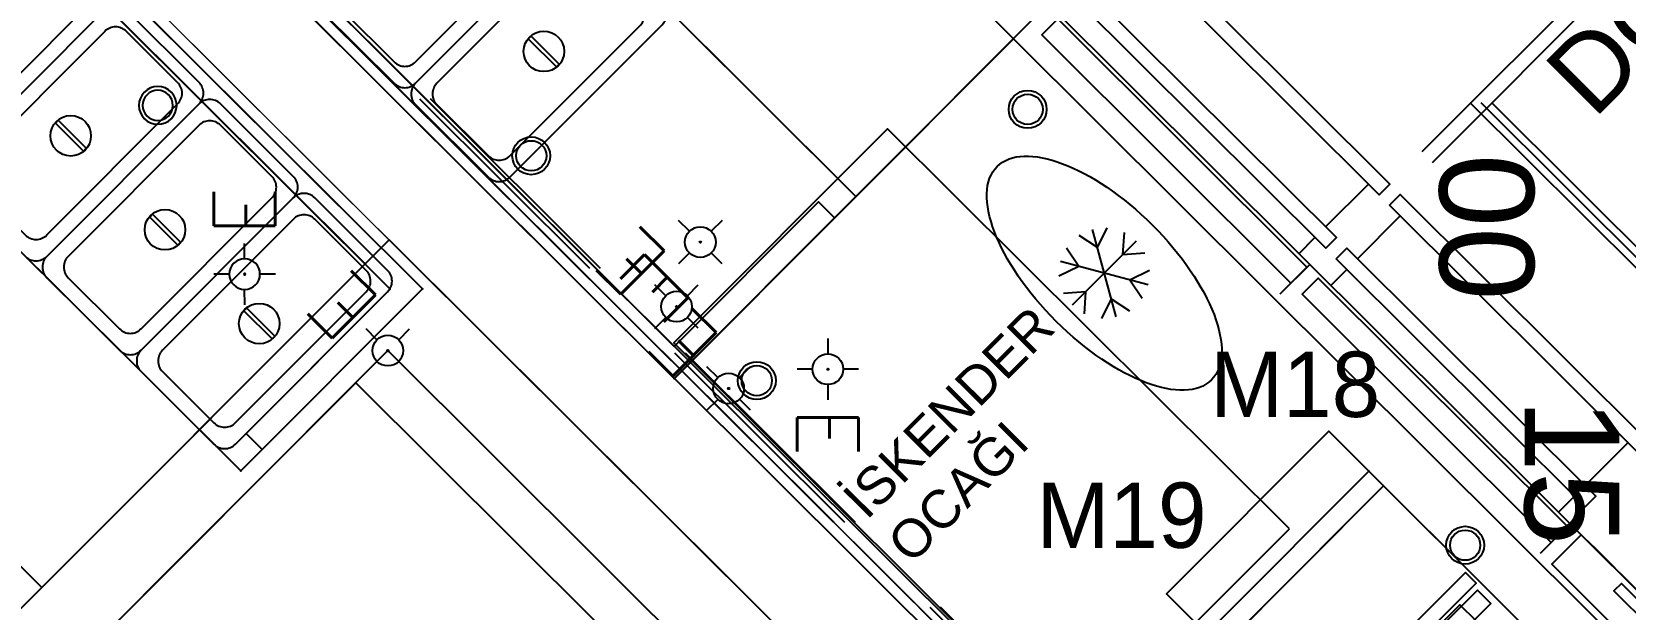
# Model space of a CAD drawing. Header units: millimetres. Extents: x 89237 to 96871, y -22823 to -19192.
# Drawn here: x 90878.7 to 91089.4, y -21213 to -21136.6 of the extents above; entities that cross this region are included whole.
import ezdxf
from ezdxf.enums import TextEntityAlignment as Align

# ---------------------------------------------------------------- set-up
doc = ezdxf.new("R2010")
doc.units = ezdxf.units.MM
doc.header["$LTSCALE"] = 5
doc.linetypes.add('14.022_CEKIRDEKLER_SAFTLAR_+51.00$0$HIDDEN', pattern=[9.525, 6.35, -3.175])
for name, color, linetype in [('200-EquipBlack-3d', 250, 'Continuous'), ('200-EquipBorder-2d', 9, 'Continuous'), ('200-EquipDoors-2d', 252, 'Continuous'), ('200-EquipID-2d', 7, 'Continuous'), ('200-EquipInternal-2d', 252, 'Continuous'), ('200-EquipSteel-3d', 9, 'Continuous'), ('250-ele-2d', 20, 'Continuous')]:
    doc.layers.add(name, color=color, linetype=linetype)
doc.layers.add('200-InsPoint-3D', color=3, linetype='Continuous', plot=False)
doc.layers.add('KALEM0.12', color=220, linetype='Continuous', lineweight=15)
doc.styles.add('ARIAL', font='arial.ttf')
doc.styles.add('ROMANS', font='micross.ttf')
doc.styles.add('SIMPLEX', font='simplex')
doc.styles.add('TAKSİM', font='GOTHIC.TTF', dxfattribs={"height": 20})

# ---------------------------------------------------------------- blocks, each defined once
blk = doc.blocks.new('RUCF16X1C')
at = {"layer": '200-EquipBorder-2d'}
blk.add_lwpolyline([(0, -610), (595, -610), (595, 0), (0, 0)], close=True, dxfattribs=at)
at = {"layer": '200-InsPoint-3D'}
blk.add_point((0, 0), dxfattribs=at)
blk.add_attdef('DISTANG', (0, 0), '', height=1, dxfattribs=at)
at = {"layer": '200-EquipSteel-3d'}
mesh = blk.add_polymesh((6, 3), dxfattribs=at)
for k, corner in enumerate([(595, -610, 820), (595, -610, 770), (595, -610, 770), (0, -610, 820), (0, -610, 770), (0, -610, 770), (0, 0, 820), (0, 0, 770), (0, -610, 770), (595, 0, 820), (595, 0, 770), (595, -610, 770), (595, 0, 820), (595, 0, 820), (595, -610, 820), (0, 0, 820), (0, 0, 820), (0, -610, 820)]):
    mesh.set_mesh_vertex(divmod(k, 3), corner)
mesh = blk.add_polymesh((6, 3), dxfattribs=at)
for k, corner in enumerate([(595, -554, 770), (595, -554, 10), (595, -554, 10), (0, -554, 770), (0, -554, 10), (0, -554, 10), (0, -60, 770), (0, -60, 10), (0, -554, 10), (595, -60, 770), (595, -60, 10), (595, -554, 10), (595, -60, 770), (595, -60, 770), (595, -554, 770), (0, -60, 770), (0, -60, 770), (0, -554, 770)]):
    mesh.set_mesh_vertex(divmod(k, 3), corner)
blk = doc.blocks.new('ECON')
at = {"layer": '250-ele-2d'}
for p, q in [((0, 40.6), (0, 20.3)), ((-40.6, 0), (-20.3, 0)), ((20.3, 0), (40.6, 0)), ((0, -20.3), (0, -40.6))]:
    blk.add_line(p, q, dxfattribs=at)
for radius in [20.3, 1]:
    blk.add_circle((0, 0), radius, dxfattribs=at)
blk.add_point((0, 0), dxfattribs=at)
at = {"layer": '250-ele-2d', "style": 'SIMPLEX', "flags": 8}
blk.add_attdef('E', (50, -40.6), '', height=81, dxfattribs=at)
blk = doc.blocks.new('3E')
at = {"layer": '200-EquipBorder-2d'}
blk.add_lwpolyline([(0, -560), (450, -560), (450, 0), (0, 0)], close=True, dxfattribs=at)
at = {"layer": '200-EquipInternal-2d'}
for points in [[(265, -428), (265, -555.5), (245, -555.5), (245, -428)], [(210, -443.8), (210, -520), (240, -520), (240, -443.8)]]:
    blk.add_lwpolyline(points, dxfattribs=at)
at = {"layer": '200-EquipSteel-3d'}
for points in [[(27.5, -86.5, 850), (422.5, -86.5, 850), (422.5, -560, 850), (27.5, -560, 850)], [(422.5, -560, 850), (422.5, -86.5, 850), (422.5, -86.5, 906), (422.5, -560, 906)], [(422.5, -560, 906), (525, -560, 906), (525, -256.5, 906), (422.5, -256.5, 906)], [(525, -256.5, 906), (525, -256.5, 923), (525, -560, 923), (525, -560, 906)], [(27.5, -560, 906), (422.5, -560, 906), (422.5, -560, 850), (27.5, -560, 850)]]:
    blk.add_3dface(points, dxfattribs=at)
at = {"layer": '200-InsPoint-3D'}
blk.add_point((450, -560), dxfattribs=at)
at = {"layer": '200-EquipSteel-3d'}
mesh = blk.add_polyface(dxfattribs=at)
corners = [(237.5, -30, 942), (237.5, -550, 942), (237.5, -550, 967), (237.5, -30, 967), (212.5, -30, 942), (212.5, -550, 942), (212.5, -550, 967), (212.5, -30, 967)]
mesh.append_faces([[corners[k] for k in face] for face in [(0, 3, 2, 1), (4, 5, 6, 7), (0, 1, 5, 4), (3, 7, 6, 2), (0, 4, 7, 3), (1, 2, 6, 5)]])
blk = doc.blocks.new('attrib')
at = {"layer": '200-EquipID-2d', "style": 'ARIAL'}
blk.add_attdef('POS', text='', height=2.5, dxfattribs=at).set_placement((0, 0, -1), align=Align.MIDDLE)
at = {"layer": '200-EquipID-2d', "style": 'ROMANS', "flags": 1}
for tag, p in [('ZONA', (0, -4.905, -2)), ('EQUIPMENTDATA', (0, -7.89, -2)), ('LONGDESCR', (0, -11.302, -2)), ('EQUIPMENTCONN', (0, -14.714, -2)), ('ACCESSORYDATA', (0, -18.552, -2)), ('ACCESSORYCONN', (0, -21.857, -2))]:
    blk.add_attdef(tag, text='', height=2.5, dxfattribs=at).set_placement(p, align=Align.CENTER)
blk = doc.blocks.new('ice')
at = {"layer": '200-EquipInternal-2d'}
for p, q in [((-30.3, 17.5), (-39.7, 45)), ((0, 35), (-19.1, 56.9)), ((0, -60), (0, 60)), ((0, 35), (19.1, 56.9)), ((30.3, 17.5), (39.7, 45)), ((-52, -30), (52, 30)), ((-52, 30), (52, -30)), ((-30.3, 17.5), (-58.8, 11.9)), ((30.3, 17.5), (58.8, 11.9)), ((-30.3, -17.5), (-58.8, -11.9)), ((-30.3, -17.5), (-39.7, -45)), ((30.3, -17.5), (58.8, -11.9)), ((30.3, -17.5), (39.7, -45)), ((0, -35), (-19.1, -56.9)), ((0, -35), (19.1, -56.9))]:
    blk.add_line(p, q, dxfattribs=at)
blk.add_ellipse((0, 0), major_axis=(-200, 0), ratio=0.45, dxfattribs=at)
blk = doc.blocks.new('HB4CU')
at = {"layer": '200-EquipBlack-3d'}
blk.add_3dface([(92.6, -692.1, 789.3), (160.1, -692.1, 789.3), (160.1, -678, 803.4), (92.6, -678, 803.4)], dxfattribs=at)
at = {"layer": '200-EquipBorder-2d'}
blk.add_lwpolyline([(0, -700), (1238, -700), (1238, 0), (0, 0)], close=True, dxfattribs=at)
at = {"layer": '200-EquipDoors-2d'}
for p, q in [((285.4, -700), (285.4, -730)), ((710.4, -700), (710.4, -730)), ((770, -700), (770, -730)), ((285.4, -750), (285.4, -830)), ((710.4, -750), (710.4, -830)), ((770, -750), (770, -830))]:
    blk.add_line(p, q, dxfattribs=at)
for points in [[(730.4, -730), (730.4, -750), (265.4, -750), (265.4, -730)], [(1215, -730), (1215, -750), (750, -750), (750, -730)], [(730.4, -830), (730.4, -850), (265.4, -850), (265.4, -830)], [(1215, -830), (1215, -850), (750, -850), (750, -830)]]:
    blk.add_lwpolyline(points, close=True, dxfattribs=at)
for points in [[(730.4, -910), (730.4, -1245), (265.4, -1245), (265.4, -910)], [(1215, -910), (1215, -1245), (750, -1245), (750, -910)]]:
    blk.add_lwpolyline(points, dxfattribs=at)
at = {"layer": '200-EquipSteel-3d', "extrusion": (1, 0, 0)}
for p, q in [((264.1, -700, 540), (264.1, -645, 540)), ((264.1, -645, 540), (264.1, -645, 835)), ((264.1, -645, 835), (264.1, -665, 835)), ((264.1, -700, 230), (264.1, -645, 230)), ((264.1, -645, 230), (264.1, -645, 525)), ((264.1, -645, 525), (264.1, -665, 525)), ((750, -700, 540), (750, -645, 540)), ((750, -645, 540), (750, -645, 835)), ((750, -645, 835), (750, -665, 835)), ((750, -700, 230), (750, -645, 230)), ((750, -645, 230), (750, -645, 525)), ((750, -645, 525), (750, -665, 525)), ((264.1, -665, 835), (264.1, -665, 780)), ((264.1, -665, 780), (264.1, -700, 780)), ((264.1, -665, 525), (264.1, -665, 470)), ((264.1, -665, 470), (264.1, -700, 470)), ((750, -665, 835), (750, -665, 780)), ((750, -665, 780), (750, -700, 780)), ((750, -665, 525), (750, -665, 470)), ((750, -665, 470), (750, -700, 470)), ((264.1, -700, 780), (264.1, -700, 540)), ((264.1, -700, 470), (264.1, -700, 230)), ((750, -700, 780), (750, -700, 540)), ((750, -700, 470), (750, -700, 230))]:
    blk.add_line(p, q, dxfattribs=at)
at = {"layer": '200-EquipSteel-3d', "extrusion": (0, -1, 0), "elevation": 700.5}
for points in [[(130.9, 547.8), (170.9, 547.8), (170.9, 557.8), (130.9, 557.8)], [(130.9, 572.8), (170.9, 572.8), (170.9, 582.8), (130.9, 582.8)], [(130.9, 597.8), (170.9, 597.8), (170.9, 607.8), (130.9, 607.8)], [(130.9, 622.8), (170.9, 622.8), (170.9, 632.8), (130.9, 632.8)], [(130.9, 647.8), (170.9, 647.8), (170.9, 657.8), (130.9, 657.8)], [(130.9, 672.8), (170.9, 672.8), (170.9, 682.8), (130.9, 682.8)], [(130.9, 697.8), (170.9, 697.8), (170.9, 707.8), (130.9, 707.8)], [(130.9, 722.8), (170.9, 722.8), (170.9, 732.8), (130.9, 732.8)], [(130.9, 747.8), (170.9, 747.8), (170.9, 757.8), (130.9, 757.8)], [(130.9, 247.7), (170.9, 247.7), (170.9, 257.7), (130.9, 257.7)], [(130.9, 272.7), (170.9, 272.7), (170.9, 282.7), (130.9, 282.7)], [(130.9, 297.7), (170.9, 297.7), (170.9, 307.7), (130.9, 307.7)], [(130.9, 322.7), (170.9, 322.7), (170.9, 332.7), (130.9, 332.7)], [(130.9, 347.7), (170.9, 347.7), (170.9, 357.7), (130.9, 357.7)], [(130.9, 372.7), (170.9, 372.7), (170.9, 382.7), (130.9, 382.7)], [(130.9, 447.7), (170.9, 447.7), (170.9, 457.7), (130.9, 457.7)], [(130.9, 397.7), (170.9, 397.7), (170.9, 407.7), (130.9, 407.7)], [(130.9, 422.7), (170.9, 422.7), (170.9, 432.7), (130.9, 432.7)], [(180.9, 547.8), (220.9, 547.8), (220.9, 557.8), (180.9, 557.8)], [(180.9, 572.8), (220.9, 572.8), (220.9, 582.8), (180.9, 582.8)], [(180.9, 597.8), (220.9, 597.8), (220.9, 607.8), (180.9, 607.8)], [(180.9, 622.8), (220.9, 622.8), (220.9, 632.8), (180.9, 632.8)], [(180.9, 647.8), (220.9, 647.8), (220.9, 657.8), (180.9, 657.8)], [(180.9, 672.8), (220.9, 672.8), (220.9, 682.8), (180.9, 682.8)], [(180.9, 697.8), (220.9, 697.8), (220.9, 707.8), (180.9, 707.8)], [(180.9, 722.8), (220.9, 722.8), (220.9, 732.8), (180.9, 732.8)], [(180.9, 747.8), (220.9, 747.8), (220.9, 757.8), (180.9, 757.8)], [(180.9, 247.7), (220.9, 247.7), (220.9, 257.7), (180.9, 257.7)], [(180.9, 322.7), (220.9, 322.7), (220.9, 332.7), (180.9, 332.7)], [(180.9, 272.7), (220.9, 272.7), (220.9, 282.7), (180.9, 282.7)], [(180.9, 297.7), (220.9, 297.7), (220.9, 307.7), (180.9, 307.7)], [(180.9, 347.7), (220.9, 347.7), (220.9, 357.7), (180.9, 357.7)], [(180.9, 372.7), (220.9, 372.7), (220.9, 382.7), (180.9, 382.7)], [(180.9, 447.7), (220.9, 447.7), (220.9, 457.7), (180.9, 457.7)], [(180.9, 422.7), (220.9, 422.7), (220.9, 432.7), (180.9, 432.7)], [(180.9, 397.7), (220.9, 397.7), (220.9, 407.7), (180.9, 407.7)]]:
    blk.add_lwpolyline(points, close=True, dxfattribs=at)
at = {"layer": '200-EquipSteel-3d'}
for centre, radius in [((1158.8, -75, 100), 25), ((1158.8, -75), 20), ((342, -582, 100), 25), ((342, -582), 20), ((1158.8, -582, 100), 25), ((1158.8, -582), 20)]:
    blk.add_circle(centre, radius, dxfattribs=at)
for points in [[(0, 0, 1000), (0, 0, 850), (1238, 0, 850), (1238, 0, 1000)], [(0, 0, 1000), (1238, 0, 1000), (1238, -30, 1000), (0, -30, 1000)], [(0, 0, 900), (0, 0, 850), (1238, 0, 850), (1238, 0, 900)], [(0, 0, 850), (0, -700, 850), (1238, -700, 850), (1238, 0, 850)], [(1238, 0, 900), (1238, 0, 900), (0, 0, 900)], [(1238, 0, 900), (1238, -700, 900), (0, -700, 900), (0, 0, 900)], [(0, 0, 850), (0, 0, 200), (1238, 0, 200), (1238, 0, 850)], [(0, 0, 200), (0, -635, 200), (1238, -635, 200), (1238, 0, 200)], [(1238, 0, 850), (1238, 0, 850), (0, 0, 850)], [(1238, 0, 850), (1238, -635, 850), (0, -635, 850), (0, 0, 850)], [(1238, 0, 900), (1238, 0, 850), (1238, 0, 900)], [(1238, 0, 850), (1238, -700, 850), (1238, -700, 900), (1238, 0, 900)], [(1238, 0, 850), (1238, 0, 200), (1238, 0, 850)], [(1238, 0, 200), (1238, -635, 200), (1238, -635, 850), (1238, 0, 850)], [(0, -30, 1000), (1238, -30, 1000), (1238, -30, 915), (0, -30, 915)], [(1238, -635, 850), (1238, -635, 200), (0, -635, 200), (0, -635, 850)], [(1238, -635, 200), (1238, -635, 200), (0, -635, 200)], [(10, -645, 835), (10, -645, 230), (243, -645, 230), (243, -645, 835)], [(10, -645, 230), (10, -700, 230), (243, -700, 230), (243, -645, 230)], [(243, -645, 835), (243, -645, 835), (10, -645, 835)], [(243, -645, 835), (243, -700, 780), (10, -700, 780), (10, -645, 835)], [(243, -645, 835), (243, -645, 230), (243, -645, 835)], [(243, -645, 230), (243, -700, 230), (243, -700, 780), (243, -645, 835)], [(264.1, -695, 835), (729.1, -695, 835), (729.1, -665, 835), (264.1, -665, 835)], [(264.1, -695, 525), (729.1, -695, 525), (729.1, -665, 525), (264.1, -665, 525)], [(750, -695, 835), (1215, -695, 835), (1215, -665, 835), (750, -665, 835)], [(750, -695, 525), (1215, -695, 525), (1215, -665, 525), (750, -665, 525)], [(264.1, -695, 805), (729.1, -695, 805), (729.1, -695, 835), (264.1, -695, 835)], [(264.1, -695, 495), (729.1, -695, 495), (729.1, -695, 525), (264.1, -695, 525)], [(750, -695, 805), (1215, -695, 805), (1215, -695, 835), (750, -695, 835)], [(750, -695, 495), (1215, -695, 495), (1215, -695, 525), (750, -695, 525)], [(1238, -700, 900), (1238, -700, 850), (0, -700, 850), (0, -700, 900)], [(1238, -700, 850), (1238, -700, 850), (0, -700, 850)], [(243, -700, 780), (243, -700, 230), (10, -700, 230), (10, -700, 780)], [(243, -700, 230), (243, -700, 230), (10, -700, 230)]]:
    blk.add_3dface(points, dxfattribs=at)
at = {"layer": '200-EquipSteel-3d', "invisible_edges": 15}
for points in [[(1238, 0, 900), (1238, 0, 1000), (1238, -30, 1000), (1238, -30, 900)], [(264.1, -700, 780), (264.1, -700, 540), (264.1, -645, 540), (264.1, -645, 780)], [(264.1, -645, 835), (264.1, -665, 835), (264.1, -665, 780), (264.1, -645, 780)], [(264.1, -645, 525), (264.1, -665, 525), (264.1, -665, 470), (264.1, -645, 470)], [(264.1, -700, 470), (264.1, -700, 230), (264.1, -645, 230), (264.1, -645, 470)], [(729.1, -645, 835), (729.1, -665, 835), (729.1, -665, 780), (729.1, -645, 780)], [(729.1, -700, 780), (729.1, -700, 540), (729.1, -645, 540), (729.1, -645, 780)], [(729.1, -645, 525), (729.1, -665, 525), (729.1, -665, 470), (729.1, -645, 470)], [(729.1, -700, 470), (729.1, -700, 230), (729.1, -645, 230), (729.1, -645, 470)], [(750, -700, 780), (750, -700, 540), (750, -645, 540), (750, -645, 780)], [(750, -645, 835), (750, -665, 835), (750, -665, 780), (750, -645, 780)], [(750, -645, 525), (750, -665, 525), (750, -665, 470), (750, -645, 470)], [(750, -700, 470), (750, -700, 230), (750, -645, 230), (750, -645, 470)], [(1215, -645, 835), (1215, -665, 835), (1215, -665, 780), (1215, -645, 780)], [(1215, -700, 780), (1215, -700, 540), (1215, -645, 540), (1215, -645, 780)], [(1215, -645, 525), (1215, -665, 525), (1215, -665, 470), (1215, -645, 470)], [(1215, -700, 470), (1215, -700, 230), (1215, -645, 230), (1215, -645, 470)]]:
    blk.add_3dface(points, dxfattribs=at)
at = {"layer": '200-InsPoint-3D'}
blk.add_point((1238, 0), dxfattribs=at)
blk.add_blockref('ice', (934, -500))
at = {"layer": '200-InsPoint-3D', "flags": 9}
blk.add_attdef('DISTANG', (0, 0), '', height=1, dxfattribs=at)
blk = doc.blocks.new('HB1P4CU')
at = {"layer": '200-EquipBorder-2d'}
blk.add_lwpolyline([(0, -700), (1722, -700), (1722, 0), (0, 0)], close=True, dxfattribs=at)
at = {"layer": '200-EquipSteel-3d'}
for centre, radius in [((342, -75, 100), 25), ((342, -75), 20)]:
    blk.add_circle(centre, radius, dxfattribs=at)
for points in [[(0, 0, 1000), (0, 0, 850), (1722, 0, 850), (1722, 0, 1000)], [(0, 0, 1000), (1722, 0, 1000), (1722, -30, 1000), (0, -30, 1000)], [(0, -700, 900), (0, -700, 850), (0, 0, 850), (0, 0, 900)], [(0, -700, 850), (0, -700, 850), (0, -700, 850), (0, 0, 850)], [(0, 0, 900), (0, 0, 850), (1722, 0, 850), (1722, 0, 900)], [(0, 0, 850), (0, -700, 850), (1722, -700, 850), (1722, 0, 850)], [(1722, 0, 900), (1722, 0, 900), (0, 0, 900)], [(1722, 0, 900), (1722, -700, 900), (0, -700, 900), (0, 0, 900)], [(0, -30, 1000), (1722, -30, 1000), (1722, -30, 915), (0, -30, 915)]]:
    blk.add_3dface(points, dxfattribs=at)
at = {"layer": '200-EquipSteel-3d', "invisible_edges": 15}
blk.add_3dface([(0, 0, 900), (0, 0, 1000), (0, -30, 1000), (0, -30, 900)], dxfattribs=at)
at = {"layer": '200-InsPoint-3D'}
blk.add_point((0, 0), dxfattribs=at)
blk.add_attdef('DISTANG', (0, 0), '', height=1, dxfattribs=at)
at = {"layer": '200-EquipSteel-3d'}
mesh = blk.add_polymesh((6, 3), dxfattribs=at)
for k, corner in enumerate([(1722, -635, 850), (1722, -635, 200), (1722, -635, 200), (0, -635, 850), (0, -635, 200), (0, -635, 200), (0, 0, 850), (0, 0, 200), (0, -635, 200), (1722, 0, 850), (1722, 0, 200), (1722, -635, 200), (1722, 0, 850), (1722, 0, 850), (1722, -635, 850), (0, 0, 850), (0, 0, 850), (0, -635, 850)]):
    mesh.set_mesh_vertex(divmod(k, 3), corner)
blk = doc.blocks.new('HB2P2CU')
at = {"layer": '200-EquipBorder-2d'}
blk.add_lwpolyline([(0, -700), (1721, -700), (1721, 0), (0, 0)], close=True, dxfattribs=at)
at = {"layer": '200-EquipSteel-3d'}
for centre, radius in [((342, -75, 100), 25), ((342, -75), 20)]:
    blk.add_circle(centre, radius, dxfattribs=at)
for points in [[(0, 0, 1000), (0, 0, 850), (1721, 0, 850), (1721, 0, 1000)], [(0, 0, 1000), (1721, 0, 1000), (1721, -30, 1000), (0, -30, 1000)], [(0, -700, 900), (0, -700, 850), (0, 0, 850), (0, 0, 900)], [(0, -700, 850), (0, -700, 850), (0, -700, 850), (0, 0, 850)], [(0, 0, 900), (0, 0, 850), (1721, 0, 850), (1721, 0, 900)], [(0, 0, 850), (0, -700, 850), (1721, -700, 850), (1721, 0, 850)], [(1721, 0, 900), (1721, 0, 900), (0, 0, 900)], [(1721, 0, 900), (1721, -700, 900), (0, -700, 900), (0, 0, 900)], [(0, -635, 850), (0, -635, 200), (0, 0, 200), (0, 0, 850)], [(0, -635, 200), (0, -635, 200), (0, -635, 200), (0, 0, 200)], [(0, 0, 850), (0, 0, 200), (1721, 0, 200), (1721, 0, 850)], [(0, 0, 200), (0, -635, 200), (1721, -635, 200), (1721, 0, 200)], [(1721, 0, 850), (1721, 0, 850), (0, 0, 850)], [(1721, 0, 850), (1721, -635, 850), (0, -635, 850), (0, 0, 850)], [(0, -30, 1000), (1721, -30, 1000), (1721, -30, 915), (0, -30, 915)], [(1721, -635, 850), (1721, -635, 200), (0, -635, 200), (0, -635, 850)], [(1721, -635, 200), (1721, -635, 200), (0, -635, 200)]]:
    blk.add_3dface(points, dxfattribs=at)
at = {"layer": '200-EquipSteel-3d', "invisible_edges": 15}
blk.add_3dface([(0, 0, 900), (0, 0, 1000), (0, -30, 1000), (0, -30, 900)], dxfattribs=at)
at = {"layer": '200-InsPoint-3D'}
blk.add_point((0, 0), dxfattribs=at)
at = {"layer": '200-InsPoint-3D', "flags": 9}
blk.add_attdef('DISTANG', (0, 0), '', height=1, dxfattribs=at)
blk = doc.blocks.new('A$C4DBF6129')
at = {"layer": '200-EquipBorder-2d'}
for points in [[(15.6, 32.5), (2, 32.5, 0.414214), (0, 30.5), (0, 2, 0.414214), (2, 0), (15.6, 0, 0.414214), (17.6, 2), (17.6, 30.5, 0.414214)], [(13.6, 30.5), (4, 30.5, 0.414214), (2, 28.5), (2, 4, 0.414214), (4, 2), (13.6, 2, 0.414214), (15.6, 4), (15.6, 28.5, 0.414214)]]:
    blk.add_lwpolyline(points, format="xyb", close=True, dxfattribs=at)
blk.add_lwpolyline([(11.2, 15.81), (5.95, 15.81), (5.95, 15.29), (11.2, 15.29)], close=True, dxfattribs=at)
blk.add_circle((8.57, 15.53), 2.68, dxfattribs=at)
blk = doc.blocks.new('ZVR1780')
at = {"layer": '200-EquipBorder-2d'}
blk.add_line((0, -340), (1780, -340), dxfattribs=at)
for points in [[(1780, -340), (1780, 0), (0, 0), (0, -340), (1780, -340)], [(0, -300), (30, -300), (30, -30), (1750, -30), (1750, -300), (1780, -300)]]:
    blk.add_lwpolyline(points, dxfattribs=at)
for p in [(0, 0), (1780, 0), (1780, 0), (0, -340), (1780, -340)]:
    blk.add_point(p, dxfattribs=at)
at = {"layer": '200-InsPoint-3D'}
for p in [(0, 0), (0, 0), (1780, 0), (1780, 0), (0, -340), (0, -340), (1780, -340)]:
    blk.add_point(p, dxfattribs=at)
at = {"xscale": 10, "yscale": 10, "zscale": 10}
for p in [(342, -340), (518, -340), (1046, -340), (1222, -340), (1398, -340), (1574, -340)]:
    blk.add_blockref('A$C4DBF6129', p, dxfattribs=at)
at = {"layer": '250-ele-2d'}
blk.add_blockref('ECON', (65, -69.4), dxfattribs=at).add_auto_attribs({'E': 'E'})
blk.add_blockref('ECON', (65, -69.4), dxfattribs=at).add_auto_attribs({'E': 'E'})
at = {"layer": '200-InsPoint-3D', "flags": 9}
blk.add_attdef('DISTANG', (0, 0), '', height=1, dxfattribs=at)
blk.add_attdef('DISTANG', (0, 0), '', height=1, dxfattribs=at)

msp = doc.modelspace()

# ---------------------------------------------------------------- linework, layer by layer
msp.add_lwpolyline([(91044.97, -21202.34), (90991.86, -21149.38), (90963.62, -21177.71), (91016.72, -21230.67)], close=True)
at = {"layer": '200-EquipID-2d', "linetype": '14.022_CEKIRDEKLER_SAFTLAR_+51.00$0$HIDDEN'}
for points in [[(91259.08, -21475.12), (91330.22, -21403.81), (90797.41, -20872.29), (90726.27, -20943.6)], [(91259.08, -21473.7), (91328.81, -21403.81), (90797.41, -20873.7), (90727.69, -20943.6)], [(91259.08, -21472.29), (91327.39, -21403.81), (90797.41, -20875.12), (90729.1, -20943.59)]]:
    msp.add_lwpolyline(points, close=True, dxfattribs=at)
at = {"layer": '200-EquipID-2d'}
msp.add_lwpolyline([(90875.47, -21214.7), (90925.98, -21164.07), (91006.25, -21244.15), (90955.74, -21294.78)], close=True, dxfattribs=at)
at = {"layer": 'KALEM0.12'}
for p, q in [((90768.42, -20985.78), (91259.08, -21475.12)), ((90757.83, -20996.4), (91248.49, -21485.74))]:
    msp.add_line(p, q, dxfattribs=at)
msp.add_lwpolyline([(90717.47, -20956.14), (90728.13, -20945.45), (91259.08, -21475.12), (91248.42, -21485.81)], close=True, dxfattribs=at)

# ---------------------------------------------------------------- block references
for name, p, xscale, yscale, zscale, rotation in [('HB2P2CU', (90963.67, -21182.43), 0.0999999999967252, 0.0999999999967252, 0.1, 135.0693485981732), ('ZVR1780', (90963.67, -21182.43), 0.1000000000000016, 0.1000000000000016, 0.1000000000000016, 135.077535204211), ('ZVR1780', (90804.33, -21044.9), 0.1000000000009114, 0.09999999999854481, 0.1000000000009114, 315.0775352043946), ('HB4CU', (91051.33, -21269.86), 0.09999999999834941, 0.09999999999834941, 0.1, 135.0775352088183), ('3E', (91047.8, -21266.15), 0.09999999999834941, 0.09999999999834941, 0.1, 135.0775352088183)]:
    msp.add_blockref(name, p, dxfattribs=dict(xscale=xscale, yscale=yscale, zscale=zscale, rotation=rotation))
ref = msp.add_blockref('HB1P4CU', (90924.9, -21165.14), dxfattribs=dict(xscale=-0.1000000000060493, yscale=0.1000000000026127, zscale=0.1, rotation=315.0775352014428))
ref.add_attrib('DISTANG', '1244.138657867361^I5.474482665452287', (90924.9, -21165.14), dxfattribs={"layer": '200-InsPoint-3D', "height": 0.1, "rotation": 315.0775, "text_generation_flag": 2})
ref = msp.add_blockref('ECON', (90906.87, -21168.63), dxfattribs=dict(xscale=-0.09999999999459683, yscale=0.1000000000026127, zscale=0.1, rotation=270.0749476321118))
ref.add_attrib('E', 'E', (90902.8, -21163.63), dxfattribs={"layer": '250-ele-2d', "height": 8.1, "rotation": 270.0749, "style": 'SIMPLEX', "text_generation_flag": 2, "flags": 8})
for name, p, xscale, yscale, zscale, rotation, values in [('ECON', (90967.11, -21164.39), 0.09999999999929451, 0.09999999999672582, 0.09999999999929451, 225.0693485966976, {'E': 'E'}), ('ECON', (90925.8, -21178.75), 0.09999999998870694, 0.09999999999854481, 0.1, 135.0107741859322, {'E': 'E'}), ('ECON', (90970.85, -21183.76), 0.09999999999834941, 0.09999999999834941, 0.1, 135.0775352088183, {'E': 'E'}), ('RUCF16X1C', (90925.8, -21178.75), 0.0999999999957735, 0.09999999999854481, 0.1, 315.0775352073464, {'DISTANG': '1047.842915386751^I5.185323819904005'}), ('ECON', (90983.97, -21181.21), 0.0999999999939529, 0.09999999999769216, 0.1, 270.0801227828915, {'E': 'E'})]:
    msp.add_blockref(name, p, dxfattribs=dict(xscale=xscale, yscale=yscale, zscale=zscale, rotation=rotation)).add_auto_attribs(values)
at = {"layer": '200-EquipID-2d'}
ref = msp.add_blockref('attrib', (91071.06, -21162.42), dxfattribs=dict(at, xscale=5.000000000005542, yscale=5.000000000000341, zscale=5, rotation=270.0081866112603))
ref.add_attrib('POS', '00', dxfattribs={"color": 7, "height": 12.5, "rotation": 270.0082, "style": 'ARIAL'}).set_placement((91071.06, -21162.42, -5), align=Align.MIDDLE)
ref = msp.add_blockref('attrib', (91082.24, -21194.8), dxfattribs=dict(at, xscale=5.000000000005542, yscale=5.000000000000341, zscale=5, rotation=270.0081866112603))
ref.add_attrib('POS', '15', dxfattribs={"color": 1, "height": 12.5, "rotation": 270.0082, "style": 'ARIAL'}).set_placement((91082.24, -21194.8, -5), align=Align.MIDDLE)

# ---------------------------------------------------------------- texts
at = {"style": 'TAKSİM'}
for s, p in [('M18', (91045.75, -21187.53)), ('M19', (91022.79, -21204.85))]:
    msp.add_text(s, height=8.64, dxfattribs=at).set_placement(p, align=Align.CENTER)
at = {"attachment_point": 1, "rotation": 45.0693}
for s, insert, char_height, width in [('{\\fArial|b0|i0|c162|p34;DÖNER}', (91078.13, -21141.17), 10, 143.1277), ('{\\fArial|b0|i0|c162|p34;İSKENDER OCAĞI}', (90985.54, -21197.77), 5, 27.7529)]:
    msp.add_mtext(s, dxfattribs=dict(at, insert=insert, char_height=char_height, width=width))

doc.saveas('drawing.dxf')
